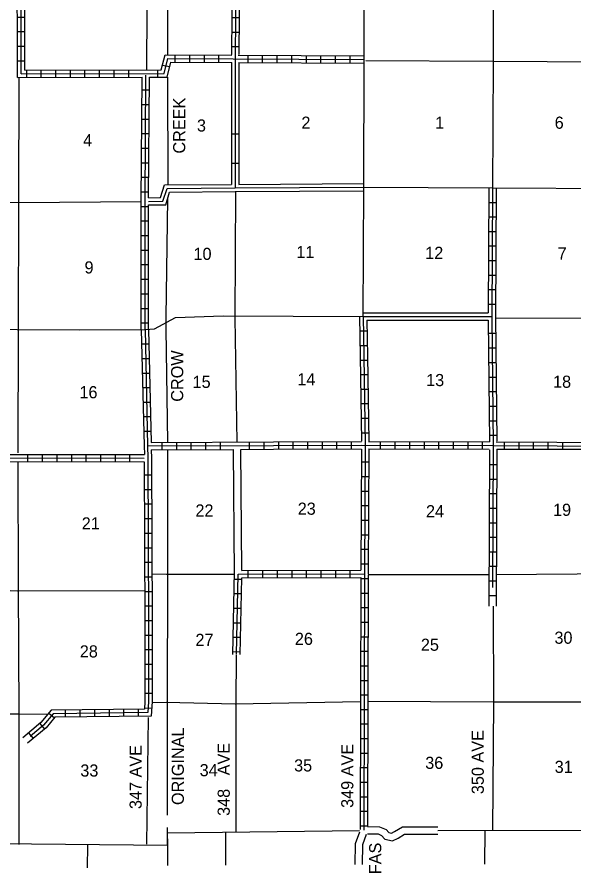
# Model space of a CAD drawing. Extents: x 1356832 to 1861225, y 15916437 to 16327402.
# Drawn here: x 1572360 to 1595294, y 16053707 to 16088978 of the extents above; entities that cross this region are included whole.
import ezdxf

# ---------------------------------------------------------------- set-up
doc = ezdxf.new("R2010")
doc.units = 0
for name, color, linetype in [('L10', 7, 'Continuous'), ('L11', 7, 'Continuous'), ('L13', 7, 'Continuous'), ('L14', 7, 'Continuous'), ('L2', 7, 'Continuous'), ('L30', 7, 'Continuous'), ('L4', 7, 'Continuous'), ('L54', 7, 'Continuous'), ('L8', 7, 'Continuous'), ('L9', 7, 'Continuous')]:
    doc.layers.add(name, color=color, linetype=linetype)

msp = doc.modelspace()

# ---------------------------------------------------------------- linework, layer by layer
at = {"layer": 'L10'}
for p, q in [((1586620, 16076795), (1591758, 16076784)), ((1586768, 16076494), (1591768, 16076483))]:
    msp.add_line(p, q, dxfattribs=at)
for points in [[(1577776, 16081536), (1578262, 16081542), (1578426, 16082059), (1581193, 16082085)], [(1581494, 16082085), (1586642, 16082117)], [(1577777, 16081235), (1578479, 16081246), (1578643, 16081758), (1581346, 16081784), (1586642, 16081816)]]:
    msp.add_lwpolyline(points, dxfattribs=at)
at = {"layer": 'L11'}
for p, q in [((1581319, 16066018), (1581277, 16071161)), ((1581620, 16066166), (1581578, 16071161))]:
    msp.add_line(p, q, dxfattribs=at)
for points in [[(1581193, 16087101), (1581193, 16084980)], [(1581494, 16087101), (1581494, 16084980)], [(1586795, 16055617), (1587291, 16055611), (1587560, 16055495), (1587666, 16055368), (1587787, 16055342), (1587903, 16055411), (1588236, 16055601), (1589691, 16055607)], [(1586795, 16055321), (1587228, 16055310), (1587375, 16055242), (1587502, 16055099), (1587819, 16055025), (1588051, 16055141), (1588321, 16055300), (1589691, 16055308)]]:
    msp.add_lwpolyline(points, dxfattribs=at)
at = {"layer": 'L13'}
msp.add_line((1577761, 16060110), (1577692, 16054893), dxfattribs=at)
for points in [[(1577719, 16092292), (1577719, 16091912), (1577687, 16086801)], [(1578579, 16092445), (1578542, 16091917), (1578553, 16087418)], [(1591953, 16092418), (1591969, 16087128), (1591937, 16081853)], [(1586721, 16087191), (1591958, 16087160), (1596436, 16087128)], [(1578558, 16086500), (1578569, 16082059)], [(1572428, 16086484), (1572412, 16081367), (1572402, 16076035), (1572391, 16071018)], [(1581351, 16081784), (1581325, 16076568), (1581404, 16071462)], [(1561895, 16081383), (1567175, 16081367), (1572428, 16081336), (1577476, 16081378)], [(1578558, 16081494), (1578479, 16076610), (1578484, 16076124), (1578553, 16071451)], [(1592059, 16076578), (1597043, 16076568)], [(1578553, 16071150), (1578558, 16066008), (1578542, 16060743), (1578542, 16056086)], [(1572391, 16070659), (1572402, 16065527), (1572433, 16060258), (1572428, 16054883)], [(1592096, 16066002), (1597085, 16066045)], [(1577935, 16066029), (1578516, 16066018), (1581319, 16066018)], [(1586816, 16066008), (1591795, 16066002)], [(1561884, 16065554), (1567201, 16065569), (1572375, 16065327), (1577608, 16065342)], [(1591971, 16064700), (1591985, 16060743), (1591943, 16055458)], [(1581383, 16062687), (1581367, 16060712), (1581367, 16055411)], [(1577951, 16060728), (1578500, 16060743), (1581346, 16060675), (1586510, 16060775)], [(1586800, 16060786), (1591969, 16060754), (1597085, 16060754)], [(1561869, 16060326), (1567175, 16060268), (1572402, 16060268), (1573625, 16060243)], [(1578542, 16055574), (1578542, 16055384), (1578558, 16054851)]]:
    msp.add_lwpolyline(points, dxfattribs=at)
at = {"layer": 'L2'}
for p, q in [((1578558, 16055353), (1586467, 16055453)), ((1589691, 16055456), (1613078, 16055479)), ((1578558, 16054851), (1578558, 16055353)), ((1565026, 16054983), (1578558, 16054851))]:
    msp.add_line(p, q, dxfattribs=at)
at = {"layer": 'L4'}
for points in [[(1586620, 16076642), (1586642, 16081969), (1586657, 16087234), (1586657, 16092725), (1586710, 16103137)], [(1586642, 16081969), (1591943, 16081943), (1597170, 16081911), (1607692, 16081927), (1613120, 16081911), (1618400, 16081869), (1623690, 16081911)], [(1562061, 16076165), (1567196, 16076124), (1574936, 16076093), (1577629, 16076108), (1578020, 16076135), (1578885, 16076599), (1580850, 16076663), (1586620, 16076642)]]:
    msp.add_lwpolyline(points, dxfattribs=at)
at = {"layer": 'L54'}
for p, q in [((1591628, 16055458), (1591610, 16054070)), ((1580945, 16055379), (1580945, 16054027)), ((1575258, 16054846), (1575242, 16053911)), ((1578558, 16054851), (1578553, 16054011))]:
    msp.add_line(p, q, dxfattribs=at)
for points in [[(1586462, 16055384), (1586283, 16054909), (1586267, 16054054)], [(1586742, 16055284), (1586583, 16054862), (1586568, 16054054)]]:
    msp.add_lwpolyline(points, dxfattribs=at)
at = {"layer": 'L8'}
for p, q in [((1572370, 16088976), (1572671, 16088976)), ((1581209, 16088960), (1581510, 16088960)), ((1572370, 16088379), (1572671, 16088379)), ((1581203, 16088358), (1581504, 16088358)), ((1572375, 16087777), (1572676, 16087777)), ((1581193, 16087762), (1581494, 16087762)), ((1578859, 16087418), (1578859, 16087117)), ((1579461, 16087418), (1579461, 16087117)), ((1580058, 16087408), (1580058, 16087112)), ((1580660, 16087408), (1580660, 16087112)), ((1581858, 16087402), (1581858, 16087101)), ((1582460, 16087402), (1582460, 16087101)), ((1583062, 16087402), (1583062, 16087101)), ((1583658, 16087392), (1583658, 16087096)), ((1584260, 16087392), (1584260, 16087096)), ((1584862, 16087392), (1584862, 16087096)), ((1585459, 16087392), (1585459, 16087096)), ((1586061, 16087387), (1586061, 16087086)), ((1572375, 16087175), (1572676, 16087175)), ((1578352, 16087001), (1578643, 16086938)), ((1572745, 16086795), (1572745, 16086494)), ((1573342, 16086795), (1573342, 16086494)), ((1573944, 16086795), (1573944, 16086494)), ((1574545, 16086795), (1574545, 16086494)), ((1575142, 16086795), (1575142, 16086494)), ((1575744, 16086801), (1575744, 16086500)), ((1576346, 16086801), (1576346, 16086500)), ((1576942, 16086801), (1576942, 16086500)), ((1578141, 16086801), (1578141, 16086500)), ((1577513, 16085977), (1577808, 16085977)), ((1577502, 16085375), (1577803, 16085375)), ((1577502, 16084778), (1577803, 16084778)), ((1577492, 16084176), (1577793, 16084176)), ((1577492, 16083574), (1577793, 16083574)), ((1577486, 16082978), (1577787, 16082978)), ((1577486, 16082376), (1577787, 16082376)), ((1577476, 16081779), (1577777, 16081779)), ((1591795, 16081341), (1592096, 16081341)), ((1577476, 16081177), (1577777, 16081177)), ((1577476, 16080575), (1577777, 16080575)), ((1591784, 16080744), (1592085, 16080744)), ((1591784, 16080142), (1592085, 16080142)), ((1577476, 16079979), (1577777, 16079979)), ((1591779, 16079546), (1592075, 16079546)), ((1577476, 16079377), (1577777, 16079377)), ((1577476, 16078775), (1577777, 16078775)), ((1591779, 16078944), (1592075, 16078944)), ((1577476, 16078178), (1577777, 16078178)), ((1591768, 16078342), (1592069, 16078342)), ((1591768, 16077745), (1592069, 16077745)), ((1577476, 16077576), (1577777, 16077576)), ((1577476, 16076974), (1577777, 16076974)), ((1591758, 16077143), (1592059, 16077143)), ((1577476, 16076378), (1577777, 16076378)), ((1586478, 16076045), (1586779, 16076045)), ((1591768, 16075945), (1592069, 16075945)), ((1577492, 16075512), (1577793, 16075512)), ((1586483, 16075443), (1586784, 16075443)), ((1591779, 16075343), (1592075, 16075343)), ((1577502, 16074910), (1577803, 16074910)), ((1586494, 16074841), (1586795, 16074841)), ((1591779, 16074741), (1592075, 16074741)), ((1577518, 16074308), (1577819, 16074308)), ((1586499, 16074245), (1586800, 16074245)), ((1591784, 16074144), (1592085, 16074144)), ((1577529, 16073711), (1577824, 16073711)), ((1586510, 16073643), (1586811, 16073643)), ((1591795, 16073542), (1592096, 16073542)), ((1577544, 16073109), (1577845, 16073109)), ((1586520, 16073046), (1586816, 16073046)), ((1591800, 16072946), (1592101, 16072946)), ((1577560, 16072513), (1577861, 16072518)), ((1586525, 16072444), (1586826, 16072444)), ((1591811, 16072344), (1592111, 16072344)), ((1577571, 16071911), (1577866, 16071916)), ((1586536, 16071842), (1586837, 16071842)), ((1591811, 16071742), (1592111, 16071742)), ((1578333, 16071150), (1578333, 16071451)), ((1578933, 16071150), (1578933, 16071451)), ((1579533, 16071150), (1579533, 16071451)), ((1580137, 16071161), (1580137, 16071462)), ((1580737, 16071161), (1580737, 16071462)), ((1581934, 16071166), (1581934, 16071467)), ((1582534, 16071166), (1582534, 16071467)), ((1583134, 16071166), (1583134, 16071467)), ((1583732, 16071166), (1583732, 16071467)), ((1584336, 16071177), (1584336, 16071478)), ((1584936, 16071177), (1584936, 16071478)), ((1585536, 16071177), (1585536, 16071478)), ((1586135, 16071187), (1586135, 16071483)), ((1587333, 16071187), (1587333, 16071483)), ((1587937, 16071177), (1587937, 16071478)), ((1588537, 16071177), (1588537, 16071478)), ((1589137, 16071177), (1589137, 16071478)), ((1589736, 16071177), (1589736, 16071478)), ((1590334, 16071166), (1590334, 16071467)), ((1590934, 16071166), (1590934, 16071467)), ((1591534, 16071166), (1591534, 16071467)), ((1592418, 16071467), (1592418, 16071166)), ((1593020, 16071462), (1593020, 16071161)), ((1593616, 16071462), (1593616, 16071161)), ((1594218, 16071462), (1594218, 16071161)), ((1594820, 16071451), (1594820, 16071150)), ((1567175, 16070813), (1577592, 16070802)), ((1567328, 16070960), (1577602, 16070950)), ((1567328, 16070659), (1577592, 16070654)), ((1572793, 16070950), (1572793, 16070654)), ((1573394, 16070950), (1573394, 16070654)), ((1573991, 16070950), (1573991, 16070654)), ((1574593, 16070950), (1574593, 16070654)), ((1575195, 16070950), (1575195, 16070654)), ((1575791, 16070950), (1575791, 16070654)), ((1576393, 16070950), (1576393, 16070654)), ((1576995, 16070950), (1576995, 16070654)), ((1586541, 16070644), (1586842, 16070644)), ((1591816, 16070543), (1592117, 16070543)), ((1577592, 16070110), (1577893, 16070110)), ((1586536, 16070042), (1586837, 16070042)), ((1591811, 16069941), (1592111, 16069941)), ((1577602, 16069508), (1577903, 16069508)), ((1586536, 16069445), (1586837, 16069445)), ((1591811, 16069345), (1592111, 16069345)), ((1577602, 16068912), (1577903, 16068912)), ((1586536, 16068843), (1586837, 16068843)), ((1591811, 16068743), (1592111, 16068743)), ((1577602, 16068310), (1577903, 16068310)), ((1586525, 16068241), (1586826, 16068241)), ((1591800, 16068141), (1592101, 16068141)), ((1577602, 16067708), (1577903, 16067708)), ((1586525, 16067645), (1586826, 16067645)), ((1591800, 16067544), (1592101, 16067544)), ((1577608, 16067111), (1577909, 16067111)), ((1586525, 16067043), (1586826, 16067043)), ((1591800, 16066942), (1592101, 16066942)), ((1577608, 16066509), (1577909, 16066509)), ((1586520, 16066446), (1586816, 16066446)), ((1581869, 16066166), (1581869, 16065870)), ((1582470, 16066166), (1582470, 16065870)), ((1583067, 16066177), (1583067, 16065876)), ((1583669, 16066177), (1583669, 16065876)), ((1584271, 16066177), (1584271, 16065876)), ((1584868, 16066177), (1584868, 16065876)), ((1585469, 16066187), (1585469, 16065886)), ((1586066, 16066187), (1586066, 16065886)), ((1591795, 16066346), (1592096, 16066346)), ((1577608, 16065913), (1577909, 16065913)), ((1581309, 16065818), (1581610, 16065818)), ((1586520, 16065844), (1586816, 16065844)), ((1591799, 16065742), (1592100, 16065742)), ((1577608, 16065311), (1577909, 16065311)), ((1581304, 16065221), (1581599, 16065221)), ((1586520, 16065242), (1586816, 16065242)), ((1591799, 16065140), (1592100, 16065140)), ((1577618, 16064709), (1577919, 16064709)), ((1581283, 16064619), (1581583, 16064619)), ((1586520, 16064645), (1586816, 16064645)), ((1577618, 16064112), (1577919, 16064112)), ((1581277, 16064017), (1581578, 16064017)), ((1586510, 16064044), (1586811, 16064044)), ((1577618, 16063510), (1577919, 16063510)), ((1581261, 16063420), (1581562, 16063420)), ((1586510, 16063442), (1586811, 16063442)), ((1577618, 16062908), (1577919, 16062908)), ((1581246, 16062829), (1581541, 16062819)), ((1586510, 16062845), (1586811, 16062845)), ((1577618, 16062312), (1577919, 16062312)), ((1586510, 16062243), (1586811, 16062243)), ((1577618, 16061710), (1577919, 16061710)), ((1586510, 16061641), (1586811, 16061641)), ((1577618, 16061108), (1577919, 16061108)), ((1586510, 16061044), (1586811, 16061044)), ((1574345, 16060427), (1574345, 16060126)), ((1574941, 16060427), (1574941, 16060126)), ((1575543, 16060437), (1575543, 16060136)), ((1576145, 16060443), (1576145, 16060142)), ((1576742, 16060453), (1576742, 16060152)), ((1577344, 16060453), (1577344, 16060152)), ((1577602, 16060516), (1577903, 16060501)), ((1586499, 16060443), (1586800, 16060443)), ((1573669, 16060284), (1573896, 16060094)), ((1573294, 16059862), (1573484, 16059624)), ((1586499, 16059846), (1586800, 16059846)), ((1572829, 16059476), (1573020, 16059244)), ((1586499, 16059244), (1586800, 16059244)), ((1586499, 16058642), (1586800, 16058642)), ((1586499, 16058045), (1586800, 16058045)), ((1586499, 16057443), (1586800, 16057443)), ((1586494, 16056842), (1586795, 16056842)), ((1586494, 16056245), (1586795, 16056245)), ((1586494, 16055643), (1586795, 16055643))]:
    msp.add_line(p, q, dxfattribs=at)
for points in [[(1572529, 16086642), (1572513, 16091927), (1577243, 16091975), (1577793, 16092603), (1581383, 16092561), (1585992, 16092587), (1586657, 16092725)], [(1581383, 16092561), (1581346, 16087270), (1581346, 16081938)], [(1581235, 16092403), (1581193, 16087434)], [(1581536, 16092387), (1581494, 16087434)], [(1572676, 16086795), (1572661, 16091780), (1573125, 16091785)], [(1572375, 16086494), (1572360, 16091775)], [(1572529, 16086642), (1578421, 16086653), (1578569, 16087270), (1586657, 16087234)], [(1572676, 16086795), (1578299, 16086801), (1578453, 16087418), (1581203, 16087408)], [(1581467, 16087408), (1586657, 16087387)], [(1577808, 16086500), (1578537, 16086500), (1578685, 16087117), (1581203, 16087112)], [(1581483, 16087112), (1586657, 16087086)], [(1572375, 16086494), (1577513, 16086500)], [(1577476, 16076108), (1577476, 16081383), (1577513, 16086500)], [(1577629, 16076108), (1577629, 16081383), (1577661, 16086579)], [(1577776, 16081536), (1577808, 16086500)], [(1577777, 16081383), (1578368, 16081394), (1578537, 16081911), (1581346, 16081938), (1586642, 16081969)], [(1591795, 16081943), (1591758, 16076784)], [(1591943, 16081943), (1591911, 16076636), (1591969, 16071319), (1591943, 16065474)], [(1592096, 16081943), (1592059, 16076636), (1592117, 16071494)], [(1577777, 16076108), (1577777, 16081235)], [(1586467, 16076642), (1586494, 16075000), (1586541, 16071494)], [(1586620, 16076642), (1586642, 16075000), (1586694, 16071335), (1586668, 16066187), (1586642, 16055469)], [(1586768, 16076494), (1586795, 16075000), (1586842, 16071494)], [(1591768, 16076483), (1591816, 16071467)], [(1577629, 16076108), (1577734, 16071304), (1577745, 16070802), (1577766, 16064054), (1577766, 16060770), (1577745, 16060311), (1573843, 16060268), (1573452, 16059793), (1572893, 16059334)], [(1577476, 16076108), (1577587, 16071304), (1577602, 16070950)], [(1577777, 16076108), (1577877, 16071451)], [(1577877, 16071451), (1582919, 16071467), (1586541, 16071483)], [(1586837, 16071483), (1591816, 16071467)], [(1592096, 16071467), (1597090, 16071441)], [(1577888, 16071150), (1577893, 16070802), (1577919, 16064054), (1577919, 16060770), (1577888, 16060163), (1573917, 16060120), (1573558, 16059687), (1572781, 16059047)], [(1577888, 16071150), (1581277, 16071161)], [(1581578, 16071161), (1582919, 16071166), (1586525, 16071187)], [(1586541, 16071166), (1586520, 16066187)], [(1586842, 16071187), (1586816, 16066187), (1586816, 16066029)], [(1586853, 16071187), (1591800, 16071166)], [(1591816, 16071145), (1591792, 16064702)], [(1591969, 16071319), (1597243, 16071293), (1600216, 16071309)], [(1592117, 16071166), (1592093, 16064698)], [(1592117, 16071166), (1597090, 16071166)], [(1577592, 16070654), (1577618, 16064054), (1577618, 16060770), (1577602, 16060458), (1573769, 16060416), (1573342, 16059904), (1572601, 16059279)], [(1581246, 16062702), (1581319, 16066129)], [(1581393, 16062702), (1581467, 16066018), (1586668, 16066034)], [(1581620, 16066166), (1586520, 16066187)], [(1581541, 16062702), (1581620, 16065870), (1586520, 16065886)], [(1586520, 16065886), (1586494, 16055495)], [(1586816, 16065987), (1586795, 16055617)]]:
    msp.add_lwpolyline(points, dxfattribs=at)
at = {"layer": 'L9'}
for p, q in [((1581193, 16084161), (1581494, 16084161)), ((1581193, 16082962), (1581494, 16082962)), ((1586620, 16076642), (1591911, 16076636))]:
    msp.add_line(p, q, dxfattribs=at)
for points in [[(1581193, 16084980), (1581193, 16082085)], [(1581494, 16084980), (1581494, 16082085)], [(1577734, 16071304), (1582919, 16071319), (1586541, 16071335), (1591969, 16071319)]]:
    msp.add_lwpolyline(points, dxfattribs=at)

# ---------------------------------------------------------------- texts
at = {"layer": 'L13'}
for s, p in [('CREEK', (1579287, 16083353)), ('CROW', (1579202, 16073125)), ('ORIGINAL', (1579229, 16056504))]:
    msp.add_text(s, height=500, rotation=90, dxfattribs=at).set_placement(p)
at = {"layer": 'L14'}
for s, p in [('3', (1579767, 16084261)), ('2', (1584070, 16084377)), ('1', (1589582, 16084377)), ('6', (1594503, 16084377)), ('4', (1575079, 16083654)), ('10', (1579625, 16078970)), ('11', (1583859, 16079044)), ('12', (1589171, 16079012)), ('7', (1594625, 16078986)), ('9', (1575137, 16078411)), ('15', (1579588, 16073695)), ('14', (1583901, 16073801)), ('13', (1589208, 16073769)), ('18', (1594435, 16073701)), ('16', (1574926, 16073268)), ('22', (1579704, 16068394)), ('23', (1583917, 16068468)), ('24', (1589202, 16068363)), ('19', (1594435, 16068421)), ('21', (1575021, 16067861)), ('27', (1579704, 16063061)), ('26', (1583801, 16063104)), ('30', (1594493, 16063151)), ('25', (1588991, 16062861)), ('28', (1574941, 16062586)), ('35', (1583769, 16057887)), ('36', (1589171, 16057993)), ('31', (1594503, 16057829)), ('33', (1574963, 16057676)), ('34', (1579878, 16057692))]:
    msp.add_text(s, height=500, rotation=0, dxfattribs=at).set_placement(p)
at = {"layer": 'L30'}
for s, p in [('350 AVE', (1591583, 16056952)), ('348   AVE', (1581119, 16056055)), ('349 AVE', (1586210, 16056386)), ('347 AVE', (1577490, 16056338))]:
    msp.add_text(s, height=500, rotation=90, dxfattribs=at).set_placement(p)
at = {"layer": 'L54'}
msp.add_text('FAS', height=500, rotation=90, dxfattribs=at).set_placement((1587360, 16053652))

doc.saveas('drawing.dxf')
